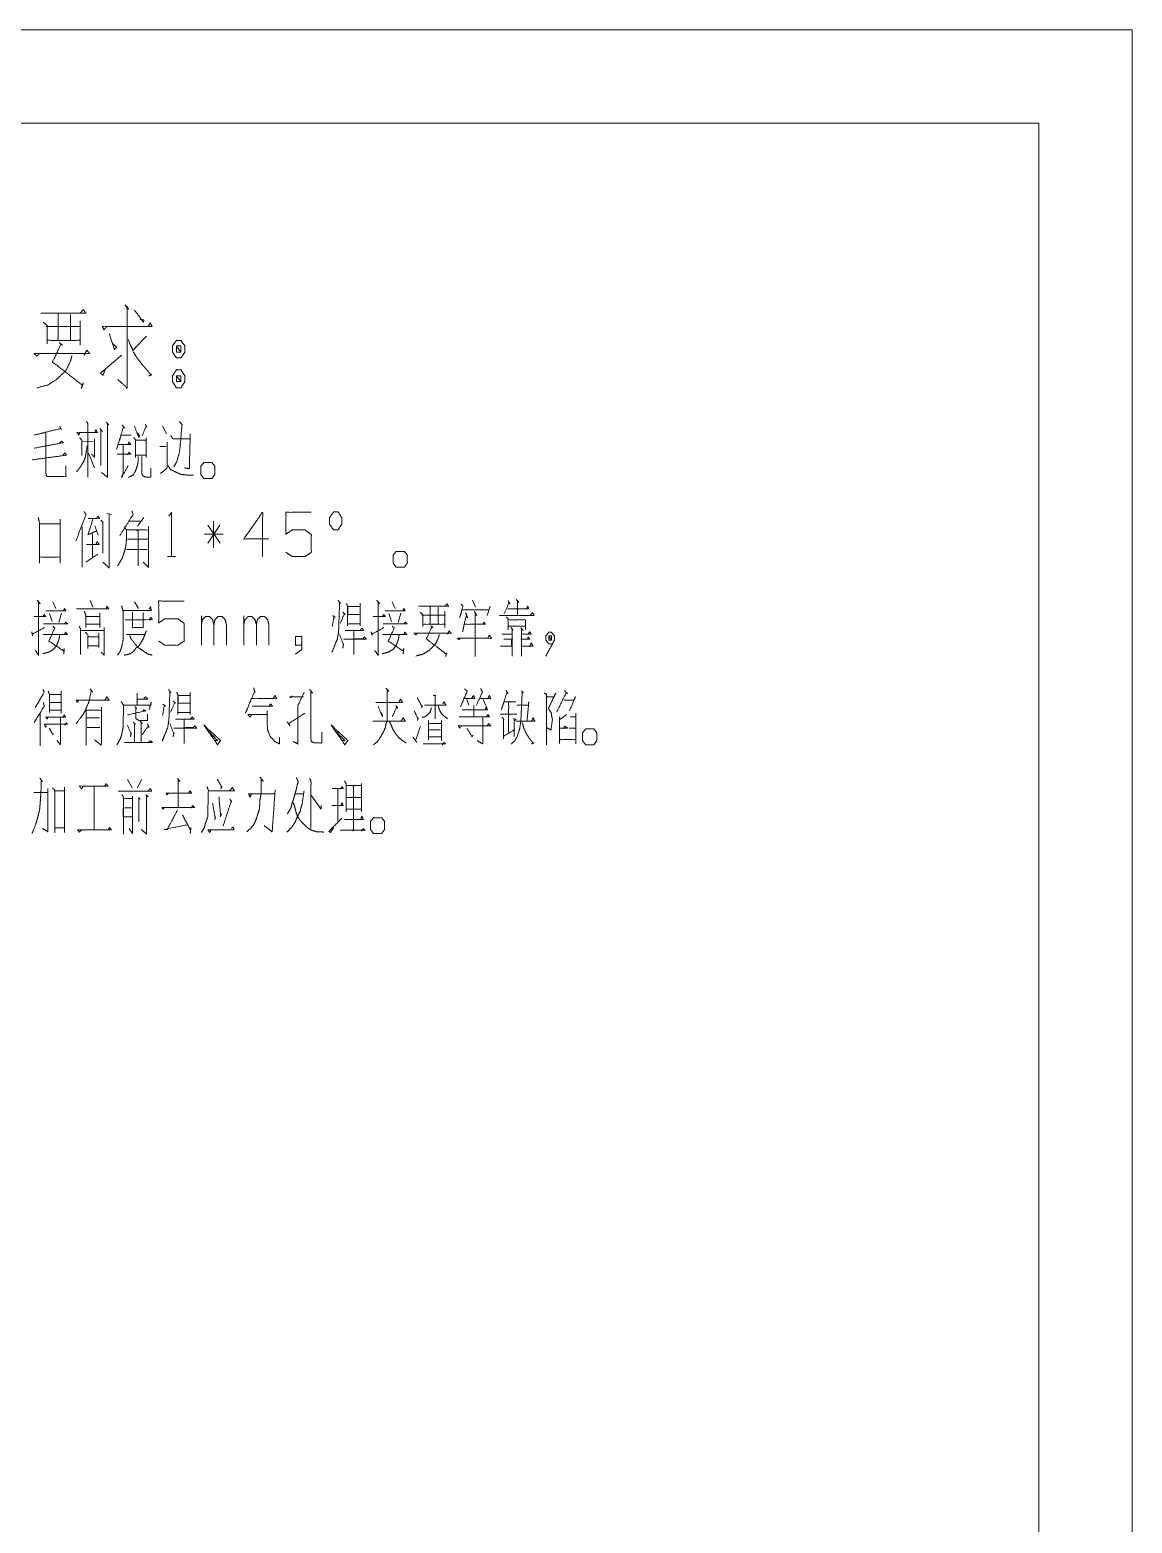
# Model space of a CAD drawing. Header units: millimetres. Extents: x 0 to 420, y 0 to 297.
# Drawn here: x 360.9 to 420, y 216.9 to 297 of the extents above; entities that cross this region are included whole.
import ezdxf

# ---------------------------------------------------------------- set-up
doc = ezdxf.new("R2010")
doc.units = ezdxf.units.MM
doc.layers.add('101', color=7, linetype='Continuous', true_color=0xffffff)

msp = doc.modelspace()

# ---------------------------------------------------------------- linework, layer by layer
at = {"layer": '101', "color": 133, "linetype": 'Continuous', "lineweight": 18}
for p, q in [((420, 297), (0, 297)), ((420, 0), (420, 297)), ((415, 292), (25, 292)), ((415, 5), (415, 292))]:
    msp.add_line(p, q, dxfattribs=at)
at = {"layer": '101', "color": 72, "linetype": 'Continuous', "lineweight": 18}
for p, q in [((364.951, 275.955), (365.092, 275.805)), ((367.984, 275.73), (368.196, 275.33)), ((363.661, 274.905), (364.332, 274.93)), ((364.615, 275.605), (364.756, 275.455)), ((364.668, 275.505), (364.668, 273.63)), ((364.014, 274.28), (364.332, 273.505)), ((367.842, 274.655), (368.16, 274.655)), ((364.986, 271.067), (365.234, 270.992)), ((366.98, 270.842), (366.644, 270.367)), ((363.661, 270.342), (363.661, 268.167)), ((364.35, 270.392), (364.527, 269.892)), ((366.202, 270.642), (366.891, 270.642)), ((370.402, 270.417), (371.073, 269.467)), ((371.056, 270.417), (370.402, 269.467)), ((370.72, 269.217), (370.72, 270.642)), ((364.226, 269.967), (364.226, 268.692)), ((366.096, 269.667), (367.192, 269.667)), ((371.232, 269.942), (370.225, 269.942)), ((363.855, 268.442), (364.509, 268.867)), ((366.061, 269.117), (367.174, 269.117)), ((368.249, 268.742), (368.673, 268.742)), ((362.091, 266.305), (362.25, 265.955)), ((364.102, 266.38), (364.244, 266.03)), ((366.467, 266.305), (366.697, 265.955)), ((380.303, 266.305), (380.462, 265.955)), ((384.608, 266.405), (384.767, 266.03)), ((385.563, 266.08), (385.404, 265.58)), ((361.914, 265.68), (362.056, 265.255)), ((362.551, 265.705), (362.409, 265.205)), ((363.908, 265.53), (364.615, 265.53)), ((364.615, 265.705), (364.615, 264.93)), ((370.066, 263.98), (370.066, 265.555)), ((372.342, 263.98), (372.342, 265.555)), ((380.126, 265.68), (380.268, 265.255)), ((380.762, 265.705), (380.621, 265.205)), ((363.608, 264.78), (364.845, 264.78)), ((363.855, 265.105), (364.65, 265.105)), ((363.979, 264.43), (364.527, 264.43)), ((364.562, 264.63), (364.562, 263.855)), ((366.043, 264.555), (367.051, 264.555)), ((363.979, 263.955), (364.527, 263.955)), ((361.95, 261.342), (362.533, 261.342)), ((362.533, 261.542), (362.533, 260.342)), ((361.95, 260.917), (362.533, 260.917)), ((361.95, 260.492), (362.533, 260.492)), ((384.308, 261.067), (384.414, 260.767)), ((384.679, 260.767), (384.679, 260.142)), ((385.174, 261.067), (385.333, 260.742)), ((361.419, 260.342), (361.419, 258.592)), ((362.498, 260.142), (362.498, 258.692)), ((363.926, 260.092), (364.597, 260.092)), ((362.498, 258.642), (362.303, 258.867)), ((363.943, 259.567), (364.615, 259.567)), ((389.798, 259.542), (390.133, 259.542)), ((364.315, 256.43), (364.315, 254.08)), ((364.315, 256.405), (364.315, 254.08)), ((366.096, 256.78), (366.344, 256.33)), ((366.856, 256.78), (366.644, 256.33)), ((375.114, 256.005), (375.538, 256.005)), ((377.39, 256.28), (377.39, 254.455)), ((377.832, 255.805), (378.61, 255.805)), ((366.184, 254.155), (366.361, 253.88))]:
    msp.add_line(p, q, dxfattribs=at)
for points, knots in [([(365.948, 282.255), (366.16, 281.992), (366.08, 282.142), (366.08, 277.792), (365.576, 278.242)], [0, 0, 0.060999, 0.091687, 0.877915, 1, 1]), ([(361.446, 281.805), (363.859, 281.805), (363.726, 281.992), (363.567, 281.805)], [0, 0, 0.835357, 0.914861, 1, 1]), ([(361.579, 281.317), (361.791, 281.13), (361.791, 280.155), (361.791, 280.342), (363.567, 280.342), (363.567, 280.08), (363.567, 281.392), (363.567, 281.092), (361.711, 281.092), (362.374, 281.092), (362.374, 281.767), (362.374, 280.342), (363.037, 280.342), (363.037, 281.73)], [0, 0, 0.024059, 0.106925, 0.122859, 0.273833, 0.296143, 0.407693, 0.43319, 0.590924, 0.647258, 0.704627, 0.82574, 0.882074, 1, 1]), ([(364.967, 281.055), (364.834, 280.905), (364.755, 281.092), (367.406, 281.092), (367.326, 281.28), (367.22, 281.092)], [0, 0, 0.057624, 0.116249, 0.879372, 0.937997, 1, 1]), ([(366.478, 281.955), (366.955, 281.317), (366.982, 281.43), (366.77, 281.467)], [0, 0, 0.706427, 0.808946, 1, 1]), ([(365.126, 280.717), (365.391, 279.855), (365.523, 279.967), (365.338, 280.155)], [0, 0, 0.673381, 0.803124, 1, 1]), ([(367.114, 280.567), (366.398, 279.817), (366.133, 280.38), (366.398, 279.742), (366.637, 279.367), (366.902, 279.03), (367.353, 278.505), (367.406, 278.505), (367.22, 278.43)], [0, 0, 0.24876, 0.397962, 0.563619, 0.670265, 0.773241, 0.939259, 0.951975, 1, 1]), ([(361.366, 279.63), (361.234, 279.48), (361.101, 279.63), (364.071, 279.63), (363.912, 279.817), (363.779, 279.555)], [0, 0, 0.051198, 0.102403, 0.861891, 0.924784, 1, 1]), ([(362.427, 280.23), (362.613, 280.08), (362.533, 280.155), (362.082, 279.18), (363.673, 277.942), (363.726, 278.055), (363.62, 277.755)], [0, 0, 0.061499, 0.089677, 0.366511, 0.885932, 0.917989, 1, 1]), ([(368.965, 280.342), (368.726, 280.342), (368.514, 280.042), (368.514, 279.705), (368.726, 279.405), (368.965, 279.405), (369.177, 279.705), (369.177, 280.042), (368.965, 280.342)], [0, 0, 0.091014, 0.231141, 0.359873, 0.5, 0.591014, 0.731141, 0.859873, 1, 1]), ([(368.726, 279.705), (368.965, 279.705), (368.726, 280.042), (368.726, 279.705)], [0, 0, 0.24116, 0.6589, 1, 1]), ([(368.965, 279.705), (368.965, 280.042), (368.726, 280.042)], [0, 0, 0.585821, 1, 1]), ([(363.116, 279.517), (363.037, 279.217), (362.798, 278.73), (362.294, 278.242), (361.817, 277.942), (361.234, 277.792)], [0, 0, 0.114106, 0.313646, 0.571362, 0.778602, 1, 1]), ([(364.914, 278.805), (364.781, 278.467), (364.649, 278.58), (365.789, 279.555)], [0, 0, 0.178037, 0.263413, 1, 1]), ([(369.177, 278.43), (368.965, 278.767), (368.726, 278.767), (368.514, 278.43), (368.514, 278.13), (368.726, 277.792), (368.965, 277.792), (369.177, 278.13), (369.177, 278.43)], [0, 0, 0.149194, 0.238511, 0.387705, 0.5, 0.649194, 0.738511, 0.887705, 1, 1]), ([(368.726, 278.43), (368.726, 278.13), (368.965, 278.13)], [0, 0, 0.556988, 1, 1]), ([(368.965, 278.43), (368.726, 278.43), (368.965, 278.13), (368.965, 278.43)], [0, 0, 0.258816, 0.674596, 1, 1]), ([(362.462, 275.73), (362.551, 275.555), (362.498, 275.605), (361.066, 275.255), (361.72, 275.405), (361.72, 273.205), (361.755, 273.055), (361.844, 273.03), (362.798, 273.03), (362.798, 273.605)], [0, 0, 0.030682, 0.042087, 0.272768, 0.377784, 0.72212, 0.746241, 0.760617, 0.910004, 1, 1]), ([(363.908, 275.98), (363.979, 275.855), (363.979, 273.005)], [0, 0, 0.047975, 1, 1]), ([(365.022, 275.855), (365.022, 273.005), (364.703, 273.255)], [0, 0, 0.875673, 1, 1]), ([(365.813, 275.805), (365.955, 275.63), (365.884, 275.705), (365.513, 274.505), (365.76, 275.255), (366.291, 275.255)], [0, 0, 0.077466, 0.112958, 0.545468, 0.817408, 1, 1]), ([(366.467, 275.73), (366.697, 275.155), (366.75, 275.23), (366.609, 275.405)], [0, 0, 0.6615, 0.759629, 1, 1]), ([(367.051, 275.83), (367.139, 275.68), (367.104, 275.755), (366.891, 275.23)], [0, 0, 0.211483, 0.312228, 1, 1]), ([(368.885, 275.98), (369.027, 275.83), (368.991, 275.48), (368.956, 275.005), (368.885, 274.33), (368.744, 273.83), (368.585, 273.555)], [0, 0, 0.08083, 0.218769, 0.405546, 0.671674, 0.875423, 1, 1]), ([(361.084, 274.555), (362.657, 274.855), (362.551, 274.93), (362.427, 274.805)], [0, 0, 0.839676, 0.907798, 1, 1]), ([(363.537, 275.38), (363.484, 275.255), (363.395, 275.405), (364.474, 275.405), (364.403, 275.555), (364.35, 275.405)], [0, 0, 0.079258, 0.18089, 0.810308, 0.907116, 1, 1]), ([(363.537, 275.13), (363.643, 274.98), (363.643, 274.155)], [0, 0, 0.182122, 1, 1]), ([(364.332, 275.055), (364.332, 274.08), (364.173, 274.23)], [0, 0, 0.816823, 1, 1]), ([(365.637, 274.755), (366.273, 274.755), (366.184, 274.88), (366.114, 274.755)], [0, 0, 0.681995, 0.846082, 1, 1]), ([(366.432, 275.155), (366.52, 275.005), (366.52, 274.055), (366.52, 274.18), (367.104, 274.18), (367.104, 274.055), (367.104, 275.105), (367.104, 274.98), (366.503, 274.98)], [0, 0, 0.046637, 0.301105, 0.334587, 0.490815, 0.524296, 0.805551, 0.839033, 1, 1]), ([(368.231, 274.88), (368.231, 273.63), (368.213, 273.48), (368.072, 273.355), (367.878, 273.205)], [0, 0, 0.681085, 0.763373, 0.866206, 1, 1]), ([(368.426, 275.23), (368.532, 275.055), (369.451, 275.055)], [0, 0, 0.182091, 1, 1]), ([(369.468, 275.33), (369.415, 273.455), (369.15, 273.505)], [0, 0, 0.874254, 1, 1]), ([(360.978, 273.93), (362.816, 274.18), (362.745, 274.305), (362.639, 274.18)], [0, 0, 0.857791, 0.924199, 1, 1]), ([(363.943, 274.68), (363.873, 274.305), (363.837, 274.08), (363.767, 273.88), (363.59, 273.58), (363.501, 273.455), (363.36, 273.28)], [0, 0, 0.246544, 0.393711, 0.530766, 0.755724, 0.854644, 1, 1]), ([(365.548, 274.23), (366.291, 274.23), (366.184, 274.33), (366.096, 274.205)], [0, 0, 0.712977, 0.852994, 1, 1]), ([(365.866, 274.73), (365.866, 273.205), (365.778, 272.98), (366.131, 273.605)], [0, 0, 0.613735, 0.711022, 1, 1]), ([(366.679, 274.105), (366.679, 273.83), (366.609, 273.555), (366.503, 273.28), (366.379, 273.105), (366.149, 272.98)], [0, 0, 0.206832, 0.420397, 0.642073, 0.803268, 1, 1]), ([(366.874, 274.105), (366.874, 273.155), (366.945, 273.055), (367.086, 273.005), (367.351, 273.005), (367.351, 273.48)], [0, 0, 0.484054, 0.546467, 0.622881, 0.757968, 1, 1]), ([(368.284, 273.605), (368.408, 273.405), (368.585, 273.33), (368.779, 273.23), (368.956, 273.155), (369.15, 273.13), (369.398, 273.105), (369.645, 273.105)], [0, 0, 0.153704, 0.27921, 0.422111, 0.547592, 0.675716, 0.838283, 1, 1]), ([(370.03, 273.155), (370.03, 273.58), (370.19, 273.78), (370.631, 273.78), (370.79, 273.58), (370.79, 273.155), (370.631, 272.93), (370.19, 272.93), (370.03, 273.155)], [0, 0, 0.15201, 0.243408, 0.401443, 0.492842, 0.644852, 0.743408, 0.901443, 1, 1]), ([(361.313, 270.842), (361.384, 270.517), (361.384, 268.392), (361.384, 268.717), (362.48, 268.717), (362.48, 268.392), (362.48, 270.742), (362.48, 270.492), (361.402, 270.492)], [0, 0, 0.042201, 0.311816, 0.353051, 0.492088, 0.533323, 0.831485, 0.863203, 1, 1]), ([(363.325, 269.567), (363.873, 270.992), (363.784, 271.142), (363.767, 271.167)], [0, 0, 0.881759, 0.982305, 1, 1]), ([(363.996, 270.792), (364.597, 270.792), (364.527, 270.917), (364.438, 270.792)], [0, 0, 0.669472, 0.829452, 1, 1]), ([(365.11, 270.992), (365.11, 268.142), (364.774, 268.442)], [0, 0, 0.863548, 1, 1]), ([(366.344, 271.192), (366.397, 270.992), (365.69, 269.867)], [0, 0, 0.134734, 1, 1]), ([(368.32, 270.917), (368.461, 271.117), (368.461, 268.742)], [0, 0, 0.093489, 1, 1]), ([(373.686, 269.692), (372.342, 269.692), (373.35, 271.117), (373.35, 268.742)], [0, 0, 0.245869, 0.565293, 1, 1]), ([(374.601, 268.967), (374.937, 268.742), (375.626, 268.742), (375.962, 268.967), (375.962, 269.917), (375.626, 270.167), (374.937, 270.167), (374.601, 269.942), (374.601, 271.117), (375.962, 271.117)], [0, 0, 0.062227, 0.168343, 0.23057, 0.376816, 0.441266, 0.547382, 0.609609, 0.790491, 1, 1]), ([(377.16, 270.167), (377.39, 270.167), (377.602, 270.492), (377.602, 270.817), (377.39, 271.142), (377.16, 271.142), (376.931, 270.817), (376.931, 270.492), (377.16, 270.167)], [0, 0, 0.085682, 0.230394, 0.351579, 0.496291, 0.581973, 0.730394, 0.851579, 1, 1]), ([(364.244, 270.742), (363.979, 269.917), (364.438, 270.117)], [0, 0, 0.633567, 1, 1]), ([(364.668, 270.692), (364.774, 270.592), (364.774, 268.917)], [0, 0, 0.080053, 1, 1]), ([(365.919, 270.342), (366.043, 270.167), (366.043, 269.667), (366.025, 269.442), (366.008, 269.292), (365.955, 269.067), (365.884, 268.842), (365.796, 268.617), (365.707, 268.467), (365.566, 268.242)], [0, 0, 0.095694, 0.318943, 0.419713, 0.487155, 0.59037, 0.695673, 0.803601, 0.881341, 1, 1]), ([(366.061, 270.167), (367.227, 270.167), (367.227, 270.367), (367.227, 268.167), (366.945, 268.442)], [0, 0, 0.294506, 0.344996, 0.900417, 1, 1]), ([(366.591, 270.142), (366.679, 270.167), (366.679, 268.242)], [0, 0, 0.045545, 1, 1]), ([(363.908, 269.392), (364.58, 269.392), (364.474, 269.542), (364.403, 269.392)], [0, 0, 0.657711, 0.837607, 1, 1]), ([(380.352, 268.392), (380.352, 268.817), (380.511, 269.017), (380.953, 269.017), (381.112, 268.817), (381.112, 268.392), (380.953, 268.167), (380.511, 268.167), (380.352, 268.392)], [0, 0, 0.15201, 0.243408, 0.401443, 0.492842, 0.644852, 0.743408, 0.901443, 1, 1]), ([(361.26, 266.405), (361.419, 266.205), (361.331, 266.28), (361.331, 263.455), (361.154, 263.705)], [0, 0, 0.072962, 0.106056, 0.912593, 1, 1]), ([(363.36, 265.93), (365.092, 265.93), (365.004, 266.08), (364.933, 265.93)], [0, 0, 0.835944, 0.91997, 1, 1]), ([(365.778, 266.105), (365.849, 265.855), (367.369, 265.855), (367.333, 266.055), (367.263, 265.93)], [0, 0, 0.122165, 0.836964, 0.932463, 1, 1]), ([(367.772, 264.205), (368.107, 263.98), (368.797, 263.98), (369.133, 264.205), (369.133, 265.155), (368.797, 265.405), (368.107, 265.405), (367.772, 265.18), (367.772, 266.355), (369.133, 266.355)], [0, 0, 0.062226, 0.168341, 0.230572, 0.376815, 0.441269, 0.547383, 0.609609, 0.790489, 1, 1]), ([(377.408, 266.38), (377.531, 266.205), (377.478, 266.28), (377.425, 264.705), (377.355, 264.305), (377.196, 263.93), (377.072, 263.605)], [0, 0, 0.070416, 0.10059, 0.618408, 0.751879, 0.88573, 1, 1]), ([(377.85, 266.23), (377.903, 266.08), (377.903, 265.03), (377.903, 265.13), (378.574, 265.13), (378.574, 265.03), (378.574, 266.23), (378.574, 266.055), (377.92, 266.055), (377.92, 265.63), (378.557, 265.63)], [0, 0, 0.030769, 0.233823, 0.253162, 0.383044, 0.402383, 0.634446, 0.668291, 0.79476, 0.876945, 1, 1]), ([(379.472, 266.405), (379.631, 266.205), (379.543, 266.28), (379.543, 263.455), (379.366, 263.705)], [0, 0, 0.072962, 0.106055, 0.912587, 1, 1]), ([(381.713, 266.08), (383.322, 266.08), (383.233, 266.205), (383.127, 266.08)], [0, 0, 0.835358, 0.914854, 1, 1]), ([(381.802, 265.755), (381.943, 265.63), (381.943, 264.98), (381.943, 265.105), (383.127, 265.105), (383.127, 264.93), (383.127, 265.805), (383.127, 265.605), (381.89, 265.605), (382.332, 265.605), (382.332, 266.055), (382.332, 265.105), (382.774, 265.105), (382.774, 266.03)], [0, 0, 0.024059, 0.106927, 0.122862, 0.273834, 0.296144, 0.407697, 0.433195, 0.590924, 0.647255, 0.704624, 0.825737, 0.882073, 1, 1]), ([(384.007, 266.18), (384.096, 266.08), (383.919, 265.48), (384.06, 265.88), (385.474, 265.88)], [0, 0, 0.051388, 0.292222, 0.455571, 1, 1]), ([(386.514, 266.38), (386.62, 266.18), (386.584, 266.28), (386.302, 265.68)], [0, 0, 0.227337, 0.333842, 1, 1]), ([(386.496, 265.93), (387.627, 265.93), (387.574, 266.08), (387.503, 265.955)], [0, 0, 0.788895, 0.899855, 1, 1]), ([(386.956, 266.43), (387.097, 266.28), (387.026, 266.38), (387.026, 265.63)], [0, 0, 0.191137, 0.304678, 1, 1]), ([(361.066, 265.53), (361.72, 265.53), (361.632, 265.63), (361.561, 265.53)], [0, 0, 0.718726, 0.865406, 1, 1]), ([(361.596, 265.13), (362.886, 265.13), (362.798, 265.23), (362.71, 265.13)], [0, 0, 0.828585, 0.914293, 1, 1]), ([(361.72, 265.83), (362.78, 265.83), (362.727, 265.955), (362.657, 265.83)], [0, 0, 0.791471, 0.892813, 1, 1]), ([(363.784, 265.805), (363.855, 265.605), (363.855, 264.93)], [0, 0, 0.239124, 1, 1]), ([(365.866, 265.855), (365.866, 264.305), (365.849, 264.18), (365.76, 263.805), (365.69, 263.63), (365.566, 263.455)], [0, 0, 0.628911, 0.680133, 0.83646, 0.913039, 1, 1]), ([(365.972, 265.355), (367.439, 265.355), (367.351, 265.48), (367.263, 265.355)], [0, 0, 0.827332, 0.913666, 1, 1]), ([(366.361, 265.755), (366.361, 264.93), (366.945, 264.93), (366.945, 265.73)], [0, 0, 0.373592, 0.637724, 1, 1]), ([(370.066, 265.08), (370.119, 265.355), (370.296, 265.53), (370.49, 265.53), (370.667, 265.355), (370.737, 265.08), (370.737, 263.98)], [0, 0, 0.118881, 0.224452, 0.306981, 0.412552, 0.533082, 1, 1]), ([(370.737, 265.08), (370.79, 265.355), (370.967, 265.53), (371.179, 265.53), (371.338, 265.355), (371.409, 265.08), (371.409, 263.98)], [0, 0, 0.118603, 0.223944, 0.313758, 0.413912, 0.534159, 1, 1]), ([(372.342, 265.08), (372.395, 265.355), (372.572, 265.53), (372.766, 265.53), (372.943, 265.355), (373.014, 265.08), (373.014, 263.98)], [0, 0, 0.118877, 0.224461, 0.306989, 0.41256, 0.533084, 1, 1]), ([(373.014, 265.08), (373.067, 265.355), (373.244, 265.53), (373.456, 265.53), (373.615, 265.355), (373.686, 265.08), (373.686, 263.98)], [0, 0, 0.118606, 0.223933, 0.313763, 0.413917, 0.534162, 1, 1]), ([(377.107, 265.58), (377.249, 265.48), (377.178, 265.53), (377.09, 264.98)], [0, 0, 0.212047, 0.31805, 1, 1]), ([(377.655, 265.755), (377.779, 265.63), (377.744, 265.68), (377.514, 265.155)], [0, 0, 0.217081, 0.292659, 1, 1]), ([(379.278, 265.53), (379.932, 265.53), (379.843, 265.63), (379.773, 265.53)], [0, 0, 0.718726, 0.865406, 1, 1]), ([(379.808, 265.13), (381.098, 265.13), (381.01, 265.23), (380.922, 265.13)], [0, 0, 0.828595, 0.914289, 1, 1]), ([(379.932, 265.83), (380.992, 265.83), (380.939, 265.955), (380.868, 265.83)], [0, 0, 0.791462, 0.892814, 1, 1]), ([(384.237, 265.73), (384.343, 265.455), (384.273, 265.58), (384.078, 264.705), (384.166, 265.105), (385.298, 265.105), (385.227, 265.23), (385.174, 265.105)], [0, 0, 0.093424, 0.138946, 0.423049, 0.552889, 0.911436, 0.956957, 1, 1]), ([(384.714, 265.805), (384.838, 265.58), (384.75, 265.68), (384.75, 263.38)], [0, 0, 0.095447, 0.145058, 1, 1]), ([(386.054, 265.58), (387.91, 265.58), (387.839, 265.73), (387.716, 265.605)], [0, 0, 0.844506, 0.919974, 1, 1]), ([(386.425, 265.505), (386.514, 265.405), (386.514, 264.805), (386.514, 265.005), (387.45, 265.005), (387.45, 264.805), (387.45, 265.355), (386.496, 265.355)], [0, 0, 0.037336, 0.20518, 0.26113, 0.523187, 0.579137, 0.732994, 1, 1]), ([(360.96, 264.705), (361.013, 264.505), (360.995, 264.58), (361.649, 264.93)], [0, 0, 0.201712, 0.276826, 1, 1]), ([(362.462, 264.53), (362.427, 264.33), (362.374, 264.155), (362.303, 263.98), (362.126, 263.755), (361.914, 263.63), (361.755, 263.58), (361.561, 263.53)], [0, 0, 0.137745, 0.261757, 0.389756, 0.583809, 0.750761, 0.863851, 1, 1]), ([(361.579, 264.555), (362.869, 264.555), (362.78, 264.68), (362.727, 264.58)], [0, 0, 0.828925, 0.927287, 1, 1]), ([(362.091, 265.005), (362.197, 264.905), (361.879, 264.205), (362.674, 263.68), (362.71, 263.805), (362.674, 263.505)], [0, 0, 0.063383, 0.397743, 0.812159, 0.868645, 1, 1]), ([(363.519, 265.005), (363.572, 264.855), (363.572, 263.48)], [0, 0, 0.103713, 1, 1]), ([(363.837, 264.68), (363.979, 264.53), (363.979, 263.805)], [0, 0, 0.221381, 1, 1]), ([(364.845, 264.93), (364.845, 263.455), (364.686, 263.605)], [0, 0, 0.870921, 1, 1]), ([(367.104, 264.755), (367.015, 264.505), (366.945, 264.33), (366.838, 264.155), (366.715, 263.955), (366.556, 263.83), (366.397, 263.63), (366.255, 263.53), (366.096, 263.48), (365.919, 263.455)], [0, 0, 0.141785, 0.242723, 0.352155, 0.477902, 0.586096, 0.722748, 0.815357, 0.904529, 1, 1]), ([(366.22, 264.505), (366.291, 264.33), (366.644, 263.88), (366.874, 263.73), (367.033, 263.605), (367.21, 263.505), (367.422, 263.455)], [0, 0, 0.113807, 0.458789, 0.624216, 0.746195, 0.868635, 1, 1]), ([(375.449, 263.98), (375.114, 263.98), (375.114, 264.455), (375.449, 264.455), (375.449, 263.755), (375.114, 263.505)], [0, 0, 0.148254, 0.357933, 0.506187, 0.815185, 1, 1]), ([(377.478, 264.555), (377.691, 263.98), (377.691, 264.08), (377.655, 263.83)], [0, 0, 0.63485, 0.738443, 1, 1]), ([(377.691, 264.305), (378.91, 264.305), (378.822, 264.43), (378.733, 264.33), (378.239, 264.33), (378.239, 264.805), (378.239, 263.48)], [0, 0, 0.320853, 0.361123, 0.396236, 0.526437, 0.651407, 1, 1]), ([(377.779, 264.78), (378.769, 264.78), (378.68, 264.905), (378.592, 264.805)], [0, 0, 0.775505, 0.89545, 1, 1]), ([(379.172, 264.705), (379.225, 264.505), (379.207, 264.58), (379.861, 264.93)], [0, 0, 0.201721, 0.276834, 1, 1]), ([(380.674, 264.53), (380.639, 264.33), (380.586, 264.155), (380.515, 263.98), (380.338, 263.755), (380.126, 263.63), (379.967, 263.58), (379.773, 263.53)], [0, 0, 0.137746, 0.261751, 0.389751, 0.583806, 0.750759, 0.86385, 1, 1]), ([(379.79, 264.555), (381.081, 264.555), (380.992, 264.68), (380.939, 264.58)], [0, 0, 0.828919, 0.927278, 1, 1]), ([(380.303, 265.005), (380.409, 264.905), (380.091, 264.205), (380.886, 263.68), (380.922, 263.805), (380.886, 263.505)], [0, 0, 0.063383, 0.397743, 0.812159, 0.868645, 1, 1]), ([(381.66, 264.63), (381.572, 264.53), (381.483, 264.63), (383.463, 264.63), (383.357, 264.755), (383.269, 264.58)], [0, 0, 0.051205, 0.102409, 0.861895, 0.924791, 1, 1]), ([(382.827, 264.555), (382.774, 264.355), (382.615, 264.03), (382.279, 263.705), (381.961, 263.505), (381.572, 263.405)], [0, 0, 0.114092, 0.313637, 0.571368, 0.778584, 1, 1]), ([(382.367, 265.03), (382.491, 264.93), (382.438, 264.98), (382.137, 264.33), (383.198, 263.505), (383.233, 263.58), (383.163, 263.38)], [0, 0, 0.061503, 0.089683, 0.366514, 0.885937, 0.917987, 1, 1]), ([(383.937, 264.355), (383.884, 264.28), (383.813, 264.355), (385.634, 264.355), (385.51, 264.53), (385.439, 264.355)], [0, 0, 0.03797, 0.080595, 0.833345, 0.921962, 1, 1]), ([(386.196, 264.58), (386.761, 264.58), (386.708, 264.58), (386.743, 264.58), (386.743, 264.305), (386.284, 264.305), (386.708, 264.305), (386.708, 263.93), (386.107, 263.93)], [0, 0, 0.202829, 0.221848, 0.234523, 0.333136, 0.497925, 0.650039, 0.784511, 1, 1]), ([(386.673, 264.93), (386.779, 264.78), (386.743, 264.855), (386.743, 263.405)], [0, 0, 0.107006, 0.155302, 1, 1]), ([(387.203, 264.93), (387.327, 264.78), (387.238, 264.855), (387.238, 263.405), (387.238, 264.58), (387.751, 264.58), (387.68, 264.705), (387.592, 264.58)], [0, 0, 0.051924, 0.082879, 0.4701, 0.783883, 0.920769, 0.959118, 1, 1]), ([(387.203, 264.305), (387.68, 264.305), (387.592, 264.43), (387.574, 264.305)], [0, 0, 0.630796, 0.833141, 1, 1]), ([(388.843, 264.055), (388.702, 264.055), (388.543, 264.255), (388.543, 264.48), (388.702, 264.68), (388.843, 264.68), (389.002, 264.48), (389.002, 264.255), (388.543, 263.405)], [0, 0, 0.057341, 0.16098, 0.252232, 0.355877, 0.413219, 0.516864, 0.608116, 1, 1]), ([(388.702, 264.255), (388.843, 264.255), (388.702, 264.48), (388.702, 264.255)], [0, 0, 0.223671, 0.644056, 1, 1]), ([(388.843, 264.255), (388.843, 264.48), (388.702, 264.48)], [0, 0, 0.614104, 1, 1]), ([(387.203, 263.93), (387.857, 263.93), (387.769, 264.105), (387.68, 263.955)], [0, 0, 0.638587, 0.830025, 1, 1]), ([(361.561, 261.617), (361.632, 261.467), (361.154, 260.642)], [0, 0, 0.148193, 1, 1]), ([(361.844, 261.517), (361.914, 261.342), (361.914, 260.367)], [0, 0, 0.162183, 1, 1]), ([(363.501, 261.042), (363.395, 260.917), (363.36, 261.042), (365.11, 261.042), (364.986, 261.217), (364.898, 261.067)], [0, 0, 0.067397, 0.120806, 0.840289, 0.928411, 1, 1]), ([(364.102, 261.642), (364.226, 261.467), (364.155, 261.542), (364.032, 260.967), (363.855, 260.517), (363.696, 260.242), (363.342, 259.767)], [0, 0, 0.093231, 0.138076, 0.393923, 0.604236, 0.742437, 1, 1]), ([(366.609, 261.417), (366.609, 260.767), (366.609, 261.092), (367.192, 261.092), (367.051, 261.217), (366.98, 261.117)], [0, 0, 0.347694, 0.521542, 0.833545, 0.934491, 1, 1]), ([(368.302, 261.617), (368.426, 261.442), (368.373, 261.517), (368.32, 259.942), (368.249, 259.542), (368.09, 259.167), (367.966, 258.842)], [0, 0, 0.070423, 0.100605, 0.618414, 0.751883, 0.885732, 1, 1]), ([(368.744, 261.467), (368.797, 261.317), (368.797, 260.267), (368.797, 260.367), (369.468, 260.367), (369.468, 260.267), (369.468, 261.467), (369.468, 261.292), (368.814, 261.292), (368.814, 260.867), (369.451, 260.867)], [0, 0, 0.030766, 0.233821, 0.25316, 0.38305, 0.40239, 0.634453, 0.668298, 0.794767, 0.876953, 1, 1]), ([(372.873, 261.692), (372.943, 261.442), (372.926, 261.517), (372.431, 260.342), (372.749, 261.117), (374.11, 261.117), (374.004, 261.292), (373.915, 261.092)], [0, 0, 0.061365, 0.079562, 0.380701, 0.578574, 0.900027, 0.948361, 1, 1]), ([(374.919, 261.267), (374.884, 261.167), (374.795, 261.217), (375.538, 261.217)], [0, 0, 0.111661, 0.218529, 1, 1]), ([(375.573, 261.442), (375.237, 260.742), (375.237, 258.692), (374.99, 258.817)], [0, 0, 0.250154, 0.910682, 1, 1]), ([(375.856, 261.617), (376.033, 261.417), (375.944, 261.467), (375.944, 258.942), (375.962, 258.817), (376.121, 258.742), (376.528, 258.742), (376.528, 259.317)], [0, 0, 0.063894, 0.088197, 0.692691, 0.722912, 0.765016, 0.862345, 1, 1]), ([(379.967, 261.667), (380.126, 261.517), (380.038, 261.542), (380.038, 259.917), (379.967, 259.767), (379.932, 259.542), (379.79, 259.267), (379.631, 258.992), (379.508, 258.817), (379.295, 258.642)], [0, 0, 0.063463, 0.090125, 0.561778, 0.60991, 0.676017, 0.765772, 0.857978, 0.920185, 1, 1]), ([(382.491, 261.317), (382.632, 261.267), (382.615, 261.292), (382.615, 260.042), (382.615, 260.767), (382.031, 260.767), (383.198, 260.767), (383.074, 260.942), (383.021, 260.842)], [0, 0, 0.035429, 0.042657, 0.337959, 0.509236, 0.647032, 0.922625, 0.973257, 1, 1]), ([(384.184, 261.642), (384.326, 261.517), (383.972, 260.692)], [0, 0, 0.173743, 1, 1]), ([(384.184, 261.117), (384.732, 261.117), (384.661, 261.292), (384.555, 261.117)], [0, 0, 0.582093, 0.78261, 1, 1]), ([(385.05, 261.667), (385.139, 261.467), (384.82, 260.767)], [0, 0, 0.221401, 1, 1]), ([(384.98, 261.117), (385.598, 261.117), (385.51, 261.292), (385.421, 261.092)], [0, 0, 0.598685, 0.788416, 1, 1]), ([(386.408, 261.567), (386.514, 261.392), (386.443, 261.442), (386.16, 260.517), (386.284, 260.942), (386.938, 260.942), (386.549, 260.942), (386.549, 259.292), (386.549, 260.292), (386.089, 260.292), (386.991, 260.292)], [0, 0, 0.030292, 0.043111, 0.186304, 0.251832, 0.348647, 0.406214, 0.650479, 0.798517, 0.866549, 1, 1]), ([(387.238, 261.542), (387.344, 261.442), (387.274, 261.467), (387.203, 259.917), (387.132, 259.467), (387.009, 259.092), (386.867, 258.842), (386.69, 258.692)], [0, 0, 0.046393, 0.07026, 0.564119, 0.709104, 0.834793, 0.926212, 1, 1]), ([(388.454, 261.417), (388.578, 261.342), (388.578, 258.642), (388.578, 261.217), (388.985, 261.217), (389.073, 261.417), (388.684, 260.592), (388.826, 260.367), (388.896, 259.992), (388.826, 259.442), (388.56, 259.567)], [0, 0, 0.01712, 0.336573, 0.641237, 0.689334, 0.715206, 0.823117, 0.85456, 0.899711, 0.96532, 1, 1]), ([(389.532, 261.542), (389.709, 261.392), (389.639, 261.442), (389.126, 260.392)], [0, 0, 0.155925, 0.214183, 1, 1]), ([(389.532, 261.042), (390.045, 261.042), (390.133, 261.217), (389.815, 260.467)], [0, 0, 0.336493, 0.465193, 1, 1]), ([(361.579, 260.917), (361.632, 260.717), (361.084, 259.817)], [0, 0, 0.164139, 1, 1]), ([(363.873, 258.617), (363.873, 260.642), (363.873, 260.492), (364.703, 260.492), (364.703, 260.642), (364.703, 258.717), (364.686, 258.617), (364.332, 258.917)], [0, 0, 0.358667, 0.385235, 0.532369, 0.558938, 0.899892, 0.917878, 1, 1]), ([(365.76, 260.967), (365.884, 260.767), (365.866, 259.567), (365.778, 259.167), (365.707, 258.942), (365.53, 258.642)], [0, 0, 0.096824, 0.590908, 0.759555, 0.856649, 1, 1]), ([(365.884, 260.767), (367.351, 260.767), (367.369, 260.942), (367.263, 260.517)], [0, 0, 0.704983, 0.789506, 1, 1]), ([(366.096, 260.242), (367.086, 260.467), (366.962, 260.517), (366.927, 260.442)], [0, 0, 0.824285, 0.93266, 1, 1]), ([(366.503, 260.692), (366.591, 260.592), (366.538, 260.617), (366.538, 260.142), (366.556, 260.042), (366.715, 259.942), (367.174, 259.942), (367.174, 260.292)], [0, 0, 0.075571, 0.108771, 0.37772, 0.435224, 0.541619, 0.801826, 1, 1]), ([(368.001, 260.817), (368.143, 260.717), (368.072, 260.767), (367.984, 260.217)], [0, 0, 0.212014, 0.318021, 1, 1]), ([(368.549, 260.992), (368.673, 260.867), (368.638, 260.917), (368.408, 260.392)], [0, 0, 0.217053, 0.292634, 1, 1]), ([(372.749, 260.267), (372.678, 260.117), (372.554, 260.267), (373.597, 260.267), (373.597, 260.467), (373.597, 259.792), (373.615, 259.442), (373.756, 259.092), (374.004, 258.817), (374.251, 258.692), (374.251, 259.042)], [0, 0, 0.041424, 0.089998, 0.350496, 0.400458, 0.569077, 0.656617, 0.750909, 0.843317, 0.912572, 1, 1]), ([(372.784, 260.717), (373.88, 260.717), (373.774, 260.842), (373.686, 260.692)], [0, 0, 0.764268, 0.878602, 1, 1]), ([(379.419, 260.917), (380.851, 260.917), (380.745, 261.092), (380.674, 260.917)], [0, 0, 0.784461, 0.896577, 1, 1]), ([(379.543, 260.717), (379.773, 260.142), (379.79, 260.217), (379.684, 260.392)], [0, 0, 0.687344, 0.772865, 1, 1]), ([(380.497, 260.742), (380.603, 260.617), (380.533, 260.642), (380.303, 260.142)], [0, 0, 0.207721, 0.30274, 1, 1]), ([(381.483, 260.467), (381.696, 260.017), (381.696, 260.092), (381.66, 259.942)], [0, 0, 0.684684, 0.787895, 1, 1]), ([(381.643, 261.167), (381.89, 260.717), (381.908, 260.767), (381.89, 260.617)], [0, 0, 0.715633, 0.789525, 1, 1]), ([(382.403, 260.617), (382.332, 260.392), (382.191, 260.242), (382.049, 260.142), (381.89, 260.117)], [0, 0, 0.303855, 0.569416, 0.792579, 1, 1]), ([(382.774, 260.767), (382.809, 260.592), (382.897, 260.392), (383.039, 260.217), (383.269, 260.042)], [0, 0, 0.195971, 0.43598, 0.682961, 1, 1]), ([(384.06, 260.517), (385.404, 260.517), (385.351, 260.692), (385.298, 260.517)], [0, 0, 0.786012, 0.89301, 1, 1]), ([(387.009, 260.767), (387.61, 260.767), (387.627, 260.942), (387.539, 259.942)], [0, 0, 0.337467, 0.436241, 1, 1]), ([(361.755, 259.667), (361.702, 259.567), (361.649, 259.742), (362.886, 259.742), (362.816, 259.817), (362.745, 259.692)], [0, 0, 0.063595, 0.166328, 0.861411, 0.919326, 1, 1]), ([(361.826, 260.117), (361.791, 260.017), (361.72, 260.117), (362.78, 260.117), (362.71, 260.242), (362.639, 260.142)], [0, 0, 0.068195, 0.146938, 0.82889, 0.921246, 1, 1]), ([(366.397, 259.867), (366.52, 259.742), (366.467, 259.792), (366.467, 258.767), (365.937, 258.767), (367.439, 258.767), (367.333, 258.867), (367.227, 258.767)], [0, 0, 0.048884, 0.06914, 0.354025, 0.501399, 0.918968, 0.95948, 1, 1]), ([(366.096, 259.692), (366.291, 259.217), (366.308, 259.292), (366.255, 259.067)], [0, 0, 0.624784, 0.718592, 1, 1]), ([(366.768, 259.917), (366.891, 259.792), (366.838, 259.817), (366.838, 258.742)], [0, 0, 0.134319, 0.1791, 1, 1]), ([(367.174, 259.767), (367.263, 259.567), (367.21, 259.642), (366.891, 259.192)], [0, 0, 0.25377, 0.36037, 1, 1]), ([(368.373, 259.792), (368.585, 259.217), (368.585, 259.317), (368.549, 259.067)], [0, 0, 0.634855, 0.738446, 1, 1]), ([(368.585, 259.542), (369.804, 259.542), (369.716, 259.667), (369.628, 259.567), (369.133, 259.567), (369.133, 260.042), (369.133, 258.717)], [0, 0, 0.320853, 0.361129, 0.396235, 0.526437, 0.651406, 1, 1]), ([(368.673, 260.017), (369.663, 260.017), (369.574, 260.142), (369.486, 260.042)], [0, 0, 0.775495, 0.895434, 1, 1]), ([(370.331, 259.492), (370.932, 258.867), (370.79, 258.867), (370.19, 259.717), (370.932, 258.642), (371.091, 258.867), (370.19, 259.717)], [0, 0, 0.178028, 0.207066, 0.420802, 0.689039, 0.745613, 1, 1]), ([(374.672, 259.867), (374.813, 259.667), (374.742, 259.767), (375.609, 260.342)], [0, 0, 0.174085, 0.261127, 1, 1]), ([(377.16, 259.492), (377.761, 258.867), (377.62, 258.867), (377.019, 259.717), (377.761, 258.642), (377.92, 258.867), (377.019, 259.717)], [0, 0, 0.178024, 0.207055, 0.420793, 0.68903, 0.745609, 1, 1]), ([(379.26, 259.917), (380.992, 259.917), (380.886, 260.092), (380.78, 259.917)], [0, 0, 0.808892, 0.904446, 1, 1]), ([(380.161, 259.867), (380.25, 259.692), (380.338, 259.467), (380.497, 259.217), (380.639, 259.042), (380.851, 258.867), (381.045, 258.742)], [0, 0, 0.133792, 0.298777, 0.501022, 0.654568, 0.842248, 1, 1]), ([(381.413, 259.042), (381.625, 258.767), (381.554, 258.867), (381.819, 259.642)], [0, 0, 0.269451, 0.364473, 1, 1]), ([(382.244, 259.942), (382.244, 258.917), (382.244, 259.067), (382.951, 259.067), (382.951, 258.867), (382.951, 259.942), (382.951, 259.792), (382.244, 259.792), (382.244, 259.442), (382.897, 259.442)], [0, 0, 0.204264, 0.234154, 0.375051, 0.414905, 0.629134, 0.659028, 0.799925, 0.869673, 1, 1]), ([(384.007, 259.642), (383.919, 259.542), (383.848, 259.667), (385.58, 259.667), (385.474, 259.792), (385.404, 259.642)], [0, 0, 0.057051, 0.118455, 0.859027, 0.929108, 1, 1]), ([(383.901, 260.142), (385.51, 260.142), (385.439, 260.267), (385.351, 260.142)], [0, 0, 0.844266, 0.919643, 1, 1]), ([(385.156, 260.092), (385.156, 258.692), (384.856, 258.867)], [0, 0, 0.801046, 1, 1]), ([(386.196, 260.117), (386.302, 259.992), (386.266, 260.042), (386.266, 258.967), (386.266, 259.092), (386.849, 259.442), (386.849, 259.092), (386.849, 259.942), (386.938, 259.992), (386.796, 260.042)], [0, 0, 0.046084, 0.0633, 0.365529, 0.400671, 0.591915, 0.690314, 0.929287, 0.957837, 1, 1]), ([(386.938, 259.917), (387.945, 259.917), (387.857, 260.092), (387.786, 259.917)], [0, 0, 0.723626, 0.86444, 1, 1]), ([(387.291, 259.817), (387.362, 259.542), (387.503, 259.217), (387.857, 258.717), (387.91, 258.742), (387.769, 258.692)], [0, 0, 0.194566, 0.437429, 0.857027, 0.897211, 1, 1]), ([(389.656, 260.267), (389.285, 259.992), (389.285, 260.142), (389.285, 258.717), (389.285, 258.917), (390.151, 258.917), (390.151, 258.692), (390.151, 260.342), (390.151, 260.142), (389.851, 260.142)], [0, 0, 0.084319, 0.1117, 0.371811, 0.408319, 0.566403, 0.607473, 0.90865, 0.945155, 1, 1]), ([(389.32, 259.542), (389.709, 259.542), (389.55, 259.642), (389.479, 259.517)], [0, 0, 0.539807, 0.800653, 1, 1]), ([(361.897, 259.542), (362.091, 259.192), (362.126, 259.217)], [0, 0, 0.902428, 1, 1]), ([(384.308, 259.542), (384.591, 259.067), (384.644, 259.167)], [0, 0, 0.830032, 1, 1]), ([(390.519, 258.867), (390.519, 259.292), (390.678, 259.492), (391.12, 259.492), (391.279, 259.292), (391.279, 258.867), (391.12, 258.642), (390.678, 258.642), (390.519, 258.867)], [0, 0, 0.152005, 0.243401, 0.401446, 0.492842, 0.644847, 0.743401, 0.901446, 1, 1]), ([(381.961, 258.692), (383.163, 258.692), (383.074, 258.767), (382.986, 258.617)], [0, 0, 0.805617, 0.883294, 1, 1]), ([(361.402, 256.855), (361.543, 256.655), (361.472, 256.755), (361.455, 256.08), (361.419, 255.58), (361.384, 255.155), (361.296, 254.805), (361.172, 254.355), (360.978, 253.88)], [0, 0, 0.073972, 0.110959, 0.314876, 0.466251, 0.595039, 0.704061, 0.845003, 1, 1]), ([(362.073, 256.33), (362.197, 256.205), (362.197, 253.93), (362.197, 254.18), (362.727, 254.18), (362.727, 253.955), (362.727, 256.355), (362.727, 256.18), (362.162, 256.18)], [0, 0, 0.026657, 0.371524, 0.40942, 0.489806, 0.523913, 0.887729, 0.914256, 1, 1]), ([(363.731, 256.43), (363.643, 256.28), (363.519, 256.43), (365.057, 256.43), (364.951, 256.555), (364.862, 256.405)], [0, 0, 0.07757, 0.164213, 0.849385, 0.922421, 1, 1]), ([(368.779, 256.855), (368.903, 256.68), (368.814, 256.755), (368.814, 255.28), (367.948, 255.28), (369.698, 255.28), (369.61, 255.38), (369.504, 255.255)], [0, 0, 0.045421, 0.069987, 0.382581, 0.566132, 0.936976, 0.965262, 1, 1]), ([(370.366, 256.405), (370.437, 256.18), (370.402, 254.755), (370.278, 254.43), (370.225, 254.205), (370.066, 253.93)], [0, 0, 0.092203, 0.649471, 0.785422, 0.875796, 1, 1]), ([(370.914, 256.805), (371.162, 256.355), (371.162, 256.43), (371.109, 256.28)], [0, 0, 0.686868, 0.787197, 1, 1]), ([(373.208, 256.905), (373.385, 256.68), (373.279, 256.78), (373.261, 256.005), (373.208, 255.68), (373.191, 255.405), (373.173, 255.18), (373.085, 254.905), (372.979, 254.58), (372.855, 254.33), (372.696, 254.155), (372.501, 253.98)], [0, 0, 0.083049, 0.125363, 0.350359, 0.445937, 0.525918, 0.591424, 0.675262, 0.774486, 0.855445, 0.924086, 1, 1]), ([(375.167, 256.88), (375.255, 256.655), (375.167, 256.33), (375.131, 256.155), (375.061, 255.93), (374.99, 255.68), (374.919, 255.455), (374.866, 255.255), (374.778, 255.105), (374.672, 254.93)], [0, 0, 0.116544, 0.278923, 0.364995, 0.478698, 0.603957, 0.717666, 0.817411, 0.901351, 1, 1]), ([(375.874, 256.855), (375.944, 256.68), (375.944, 254.155)], [0, 0, 0.069549, 1, 1]), ([(377.072, 256.305), (377.673, 256.305), (377.602, 256.405), (377.567, 256.28)], [0, 0, 0.704243, 0.847783, 1, 1]), ([(377.744, 256.705), (377.832, 256.555), (377.832, 255.055), (377.832, 255.18), (378.645, 255.18), (378.645, 255.055), (378.645, 256.555), (378.645, 256.455), (377.832, 256.455), (378.221, 256.455), (378.221, 254.055), (377.514, 254.055), (378.857, 254.055), (378.769, 254.105), (378.751, 254.155), (378.645, 254.005)], [0, 0, 0.016859, 0.162102, 0.174205, 0.252928, 0.265031, 0.410274, 0.419958, 0.498681, 0.536329, 0.768717, 0.837173, 0.967243, 0.977076, 0.98221, 1, 1]), ([(361.066, 256.08), (361.826, 256.08), (361.826, 256.28), (361.826, 253.98), (361.543, 254.155)], [0, 0, 0.211553, 0.267226, 0.907436, 1, 1]), ([(365.601, 256.155), (367.386, 256.155), (367.333, 256.305), (367.21, 256.18)], [0, 0, 0.842011, 0.917042, 1, 1]), ([(365.813, 255.98), (365.884, 255.805), (365.884, 253.855), (365.884, 255.755), (366.361, 255.755), (366.361, 255.88), (366.361, 253.88), (366.361, 255.255), (365.866, 255.255), (365.866, 254.78), (366.344, 254.78)], [0, 0, 0.019946, 0.226009, 0.426791, 0.477223, 0.490431, 0.701778, 0.84708, 0.899377, 0.949573, 1, 1]), ([(366.697, 255.805), (366.785, 255.73), (366.715, 255.755), (366.715, 254.505)], [0, 0, 0.080445, 0.132487, 1, 1]), ([(367.086, 255.955), (367.21, 255.855), (367.121, 255.93), (367.121, 253.855), (366.838, 254.105)], [0, 0, 0.058329, 0.100833, 0.861604, 1, 1]), ([(368.302, 256.055), (368.213, 255.955), (368.16, 256.055), (369.539, 256.055), (369.451, 256.18), (369.38, 256.055)], [0, 0, 0.069442, 0.128329, 0.845633, 0.925285, 1, 1]), ([(370.437, 256.18), (371.833, 256.18), (371.727, 256.355), (371.586, 256.18)], [0, 0, 0.764726, 0.876788, 1, 1]), ([(371.003, 255.855), (371.091, 254.88), (371.144, 254.93), (371.073, 254.78)], [0, 0, 0.803957, 0.863818, 1, 1]), ([(371.586, 255.73), (371.692, 255.58), (371.657, 255.605), (371.232, 254.28)], [0, 0, 0.113519, 0.140276, 1, 1]), ([(372.749, 255.98), (372.678, 255.83), (372.607, 256.005), (374.004, 256.005)], [0, 0, 0.094713, 0.202509, 1, 1]), ([(374.021, 256.23), (373.862, 253.98), (373.438, 254.305)], [0, 0, 0.808466, 1, 1]), ([(375.573, 256.18), (375.467, 255.455), (375.396, 255.23), (375.361, 255.055), (375.255, 254.88), (375.167, 254.68), (375.114, 254.53), (374.99, 254.33), (374.884, 254.18), (374.654, 253.955)], [0, 0, 0.296652, 0.392137, 0.464418, 0.547261, 0.635793, 0.700203, 0.795414, 0.869798, 1, 1]), ([(375.909, 255.98), (376.492, 255.18), (376.492, 255.405)], [0, 0, 0.814826, 1, 1]), ([(368.072, 255.255), (368.001, 255.18), (367.948, 255.28)], [0, 0, 0.476595, 1, 1]), ([(368.779, 255.13), (368.231, 254.105), (368.072, 254.105), (369.327, 254.355), (369.044, 254.88), (369.486, 254.055), (369.504, 254.205), (369.468, 253.88)], [0, 0, 0.252058, 0.286558, 0.564057, 0.693381, 0.896344, 0.929101, 1, 1]), ([(370.667, 255.505), (370.808, 254.705), (370.826, 254.78), (370.773, 254.63)], [0, 0, 0.774794, 0.84827, 1, 1]), ([(374.99, 255.53), (375.061, 255.355), (375.114, 255.155), (375.149, 254.98), (375.326, 254.63), (375.414, 254.53), (375.662, 254.28), (375.803, 254.155), (375.98, 254.055), (376.227, 253.98), (376.457, 253.98), (376.634, 253.955)], [0, 0, 0.075189, 0.157612, 0.228735, 0.38495, 0.438114, 0.578244, 0.653426, 0.734338, 0.837336, 0.928875, 1, 1]), ([(377.054, 255.38), (377.673, 255.38), (377.602, 255.53), (377.567, 255.405)], [0, 0, 0.676575, 0.857936, 1, 1]), ([(377.744, 254.63), (378.751, 254.63), (378.68, 254.805), (378.61, 254.655)], [0, 0, 0.739684, 0.878263, 1, 1]), ([(363.608, 254.055), (363.501, 253.955), (363.431, 254.08), (365.234, 254.08), (365.145, 254.205), (365.057, 254.08)], [0, 0, 0.060785, 0.120658, 0.872338, 0.936164, 1, 1]), ([(370.596, 254.105), (370.508, 253.93), (370.419, 254.08), (371.816, 254.08), (371.763, 254.23), (371.674, 254.155)], [0, 0, 0.096025, 0.181302, 0.865283, 0.94322, 1, 1]), ([(377.143, 254.18), (376.984, 253.93), (376.913, 254.005), (377.602, 254.705)], [0, 0, 0.214422, 0.289026, 1, 1]), ([(379.136, 254.105), (379.136, 254.53), (379.295, 254.73), (379.737, 254.73), (379.896, 254.53), (379.896, 254.105), (379.737, 253.88), (379.295, 253.88), (379.136, 254.105)], [0, 0, 0.152005, 0.243401, 0.401446, 0.492842, 0.644847, 0.743401, 0.901446, 1, 1])]:
    msp.add_open_spline(points, degree=1, knots=knots, dxfattribs=at)

doc.saveas('drawing.dxf')
